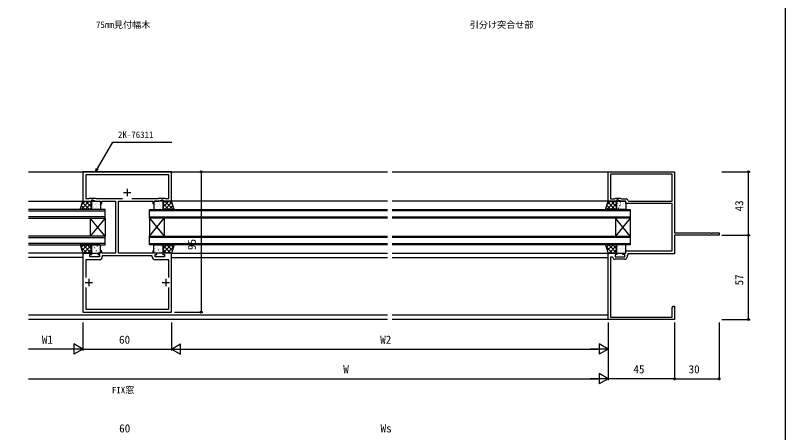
# Model space of a CAD drawing. Units: millimetres, scale not verified. Extents: x -437 to 438, y -681 to 679.
# Drawn here: x -82 to 438, y -404 to -121 of the extents above; entities that cross this region are included whole.
import ezdxf
from ezdxf.enums import TextEntityAlignment as Align

# ---------------------------------------------------------------- set-up
doc = ezdxf.new("R2010")
doc.units = ezdxf.units.MM
doc.header["$LTSCALE"] = 4
for name, color, linetype in [('0-1_USER1', 3, 'Continuous'), ('0-2_YKK_11', 7, 'Continuous'), ('0-3_YKK_12', 2, 'Continuous'), ('0-4_YKK_13', 4, 'Continuous'), ('0-6_YKK_D', 6, 'Continuous'), ('0-7_YKK_ZWAK', 7, 'Continuous')]:
    doc.layers.add(name, color=color, linetype=linetype)
doc.styles.add('ＭＳ ゴシック', font='')
doc.styles.get('ＭＳ ゴシック').set_extended_font_data('MS Gothic')

msp = doc.modelspace()

# ---------------------------------------------------------------- linework, layer by layer
at = {"layer": '0-2_YKK_11'}
for p, q in [((-6.793, -238.7), (-6.793, -243.7)), ((-9.293, -241.2), (-4.293, -241.2)), ((329.63, -286.43), (322.97, -286.43)), ((-32.793, -299.7), (-32.793, -304.7)), ((19.207, -299.7), (19.207, -304.7)), ((-35.293, -302.2), (-30.293, -302.2)), ((16.707, -302.2), (21.707, -302.2))]:
    msp.add_line(p, q, dxfattribs=at)
for points in [[(23.207, -227.3), (-36.793, -227.3), (-36.793, -247.2), (-30.793, -247.2), (-30.793, -246.2), (-30.293, -246.2), (-28.149, -247.2), (-24.793, -247.2), (-24.793, -248.7), (-23.993, -248.7), (-23.993, -247.2), (-14.793, -247.2), (-14.793, -282.2), (-23.993, -282.2), (-23.993, -280.7), (-24.793, -280.7), (-24.793, -282.2), (-26.793, -282.2), (-26.793, -283.2), (-25.593, -283.2), (-25.593, -284.8), (-31.993, -284.8), (-31.993, -283.2), (-30.793, -283.2), (-30.793, -282.2), (-36.793, -282.2), (-36.793, -322.2), (23.207, -322.2), (23.207, -282.2), (17.207, -282.2), (17.207, -283.2), (18.407, -283.2), (18.407, -284.8), (12.007, -284.8), (12.007, -283.2), (13.207, -283.2), (13.207, -282.2), (11.207, -282.2), (11.207, -280.7), (10.407, -280.7)], [(10.407, -280.7), (10.407, -282.2), (-12.793, -282.2), (-12.793, -247.2), (-7.751, -247.2), (-7.568, -247.08), (-7.018, -247.08), (-6.835, -247.2), (-6.751, -247.2), (-6.568, -247.08), (-6.018, -247.08), (-5.835, -247.2), (10.407, -247.2), (10.407, -248.7), (11.207, -248.7), (11.207, -247.2), (14.562, -247.2), (16.707, -246.2), (17.207, -246.2), (17.207, -247.2), (23.207, -247.2), (23.207, -227.3)], [(318.3, -327.2), (318.3, -282.2), (324.3, -282.2), (324.3, -283.2), (323.1, -283.2), (323.1, -284.8), (329.5, -284.8), (329.5, -283.2), (328.3, -283.2), (328.3, -282.2), (330.3, -282.2), (330.3, -280.7), (361.67, -280.7), (361.67, -248.7), (330.3, -248.7), (330.3, -247.2), (326.945, -247.2), (324.8, -246.2), (324.3, -246.2), (324.3, -247.2), (318.3, -247.2), (318.3, -227.2), (363.3, -227.2), (363.3, -240.742), (363.18, -240.925), (363.18, -241.475), (363.3, -241.658), (363.3, -268.57), (387.842, -268.57), (388.025, -268.69), (388.575, -268.69), (388.758, -268.57), (393.3, -268.57), (393.3, -270.2), (363.3, -270.2), (363.3, -282.7), (331.9, -282.7), (331.13, -283.8), (331.13, -284.93)], [(361.67, -228.83), (319.93, -228.83), (319.93, -245.57), (322.93, -245.57), (323.3, -245.2), (326.512, -245.2), (327.306, -245.57), (330.43, -245.57)], [(331.909, -246.82), (332.205, -247.07), (361.67, -247.07), (361.67, -228.83)], [(-3.627, -245.27), (14.135, -245.27), (14.285, -245.2), (18.707, -245.2), (18.857, -245.27), (21.277, -245.27), (21.277, -229.23), (-34.863, -229.23), (-34.863, -245.27), (-32.443, -245.27), (-32.293, -245.2), (-27.871, -245.2), (-27.721, -245.27), (-9.959, -245.27)], [(10.077, -284.73), (10.077, -284.13), (-23.663, -284.13), (-23.663, -284.73)], [(321.487, -285.155), (321.19, -284.9), (319.93, -284.9), (319.93, -290.742), (319.81, -290.925), (319.81, -291.475), (319.93, -291.658), (319.93, -297.242), (319.81, -297.425), (319.81, -297.975), (319.93, -298.158), (319.93, -301.742), (319.81, -301.925), (319.81, -302.475), (319.93, -302.658), (319.93, -325.57), (361.67, -325.57), (361.67, -319.291), (362.3, -318.2), (363.3, -318.2), (363.3, -321.242), (363.18, -321.425), (363.18, -321.975), (363.3, -322.158), (363.3, -322.242), (363.18, -322.425), (363.18, -322.975), (363.3, -323.158), (363.3, -327.2), (318.3, -327.2)], [(-25.663, -286.73), (-34.863, -286.73), (-34.863, -298.85)], [(21.277, -298.85), (21.277, -286.73), (12.077, -286.73)], [(-34.863, -305.55), (-34.863, -320.27), (21.277, -320.27), (21.277, -305.55)]]:
    msp.add_lwpolyline(points, dxfattribs=at)
for centre, radius, start, end in [((330.43, -247.07), 1.5, 9.59408, 89.99999), ((-25.663, -284.73), 2, 270.00001, 359.99999), ((12.077, -284.73), 2, 180.00001, 269.99999), ((322.97, -284.93), 1.5, 188.62693, 270), ((329.63, -284.93), 1.5, 270.00001, 359.99999)]:
    msp.add_arc(centre, radius, start, end, dxfattribs=at)
at = {"layer": '0-3_YKK_12'}
for p, q in [((-73.67, -227.2), (169.253, -227.2)), ((-36.717, -227.4), (-73.67, -227.4)), ((169.253, -227.4), (23.131, -227.4)), ((172.253, -227.2), (318.6, -227.2)), ((318.317, -227.4), (172.253, -227.4)), ((-73.67, -247.2), (-36.593, -247.2)), ((169.253, -247.2), (23.007, -247.2)), ((318.3, -247.2), (172.253, -247.2)), ((-21.793, -252.7), (-73.67, -252.7)), ((-73.67, -253.7), (-21.793, -253.7)), ((8.207, -252.7), (169.253, -252.7)), ((8.207, -258.7), (8.207, -252.7)), ((169.253, -253.7), (8.207, -253.7)), ((172.253, -252.7), (333.3, -252.7)), ((333.3, -253.7), (172.253, -253.7)), ((333.3, -252.7), (333.3, -258.7)), ((-21.793, -257.7), (-73.67, -257.7)), ((-31.793, -258.7), (-31.793, -270.7)), ((-21.793, -258.7), (-31.793, -270.7)), ((-21.793, -270.7), (-31.793, -258.7)), ((-21.793, -258.7), (-21.793, -270.7)), ((8.207, -257.7), (169.253, -257.7)), ((8.207, -258.7), (8.207, -270.7)), ((8.207, -258.7), (18.207, -270.7)), ((8.207, -270.7), (18.207, -258.7)), ((169.253, -258.7), (8.207, -258.7)), ((18.207, -258.7), (18.207, -270.7)), ((172.253, -257.7), (333.3, -257.7)), ((333.3, -258.7), (172.253, -258.7)), ((323.3, -258.7), (323.3, -270.7)), ((333.3, -258.7), (323.3, -270.7)), ((333.3, -270.7), (323.3, -258.7)), ((333.3, -258.7), (333.3, -270.7)), ((-21.793, -270.7), (-73.67, -270.7)), ((8.207, -270.7), (169.253, -270.7)), ((8.207, -276.7), (8.207, -270.7)), ((172.253, -270.7), (333.3, -270.7)), ((333.3, -270.7), (333.3, -276.7)), ((-73.67, -271.7), (-21.793, -271.7)), ((-21.793, -275.7), (-73.67, -275.7)), ((169.253, -271.7), (8.207, -271.7)), ((8.207, -275.7), (169.253, -275.7)), ((333.3, -271.7), (172.253, -271.7)), ((172.253, -275.7), (333.3, -275.7)), ((169.253, -276.7), (8.207, -276.7)), ((333.3, -276.7), (172.253, -276.7)), ((-36.793, -282.2), (-73.67, -282.2)), ((-36.793, -285.2), (-73.67, -285.2)), ((23.207, -282.2), (169.253, -282.2)), ((23.207, -285.2), (169.253, -285.2)), ((172.253, -282.2), (318.3, -282.2)), ((172.253, -285.2), (318.3, -285.2)), ((169.253, -324.2), (-73.67, -324.2)), ((169.253, -327.2), (-73.67, -327.2)), ((318.3, -324.2), (172.253, -324.2)), ((318.6, -327.2), (172.253, -327.2))]:
    msp.add_line(p, q, dxfattribs=at)
for points in [[(-73.67, -258.7), (-21.793, -258.7), (-21.793, -252.7)], [(-73.67, -276.7), (-21.793, -276.7), (-21.793, -270.7)]]:
    msp.add_lwpolyline(points, dxfattribs=at)
at = {"layer": '0-4_YKK_13'}
for p, q in [((-32.534, -247.2), (-38.034, -252.7)), ((-35.362, -247.2), (-37.452, -249.289)), ((-37.057, -248.039), (-32.396, -252.7)), ((-31.008, -248.503), (-35.206, -252.7)), ((-35.068, -247.2), (-31.008, -251.26)), ((-32.24, -247.2), (-31.008, -248.431)), ((-31.008, -252.2), (-31.008, -247.7)), ((-30.753, -247.415), (-30.791, -247.415)), ((-30.753, -249.657), (-30.791, -249.657)), ((-30.508, -247.2), (-25.293, -247.2)), ((-30.151, -249.164), (-30.158, -249.166)), ((-29.684, -248.626), (-29.722, -248.626)), ((-28.65, -249.124), (-28.713, -249.166)), ((-28.473, -247.415), (-28.511, -247.415)), ((-28.473, -249.657), (-28.511, -249.657)), ((-28.059, -248.423), (-28.066, -248.425)), ((-27.404, -248.626), (-27.442, -248.626)), ((-26.633, -247.789), (-26.696, -247.831)), ((-26.193, -247.415), (-26.231, -247.415)), ((-26.193, -249.657), (-26.231, -249.657)), ((-25.718, -247.594), (-25.725, -247.596)), ((-25.269, -249.566), (-25.276, -249.568)), ((-25.124, -248.626), (-25.162, -248.626)), ((-24.793, -247.7), (-24.793, -252.2)), ((11.207, -247.7), (11.207, -252.2)), ((11.373, -249.079), (11.31, -249.12)), ((11.356, -248.626), (11.318, -248.626)), ((16.922, -247.2), (11.707, -247.2)), ((12.567, -247.415), (12.529, -247.415)), ((12.567, -249.657), (12.529, -249.657)), ((12.605, -248.938), (12.598, -248.94)), ((13.636, -248.626), (13.598, -248.626)), ((14.847, -247.415), (14.809, -247.415)), ((14.847, -249.657), (14.809, -249.657)), ((14.975, -249.633), (14.912, -249.674)), ((14.945, -248.109), (14.938, -248.112)), ((15.916, -248.626), (15.878, -248.626)), ((16.992, -248.298), (16.929, -248.339)), ((17.003, -247.381), (16.995, -247.383)), ((17.127, -247.415), (17.089, -247.415)), ((17.127, -249.657), (17.089, -249.657)), ((21.206, -247.2), (17.422, -250.984)), ((18.378, -247.2), (17.422, -248.156)), ((17.422, -252.2), (17.422, -247.7)), ((17.422, -248.779), (21.344, -252.7)), ((23.405, -247.829), (18.535, -252.7)), ((18.672, -247.2), (24.172, -252.7)), ((21.5, -247.2), (23.993, -249.692)), ((322.835, -247.2), (317.335, -252.7)), ((320.006, -247.2), (317.514, -249.692)), ((318.102, -247.829), (322.972, -252.7)), ((324.085, -248.779), (320.163, -252.7)), ((320.301, -247.2), (324.085, -250.984)), ((323.129, -247.2), (324.085, -248.156)), ((324.085, -252.2), (324.085, -247.7)), ((324.38, -247.415), (324.418, -247.415)), ((324.38, -249.658), (324.418, -249.658)), ((324.504, -247.381), (324.512, -247.383)), ((324.515, -248.298), (324.578, -248.339)), ((324.585, -247.2), (329.8, -247.2)), ((325.591, -248.626), (325.629, -248.626)), ((326.532, -249.633), (326.595, -249.674)), ((326.562, -248.109), (326.569, -248.112)), ((326.66, -247.415), (326.698, -247.415)), ((326.66, -249.658), (326.698, -249.658)), ((327.871, -248.626), (327.909, -248.626)), ((328.902, -248.938), (328.909, -248.94)), ((328.94, -247.415), (328.978, -247.415)), ((328.94, -249.658), (328.978, -249.658)), ((330.134, -249.079), (330.197, -249.12)), ((330.151, -248.626), (330.189, -248.626)), ((330.3, -247.7), (330.3, -252.2)), ((-38.413, -252.34), (-38.053, -252.7)), ((-37.735, -250.19), (-35.225, -252.7)), ((-31.008, -251.331), (-32.377, -252.7)), ((-30.753, -251.9), (-30.791, -251.9)), ((-25.293, -252.7), (-30.508, -252.7)), ((-29.684, -250.869), (-29.722, -250.869)), ((-29.667, -251.123), (-29.674, -251.125)), ((-29.313, -252.502), (-29.376, -252.543)), ((-28.473, -251.9), (-28.511, -251.9)), ((-27.404, -250.869), (-27.442, -250.869)), ((-27.296, -251.167), (-27.359, -251.208)), ((-27.327, -250.294), (-27.334, -250.297)), ((-26.877, -252.266), (-26.884, -252.268)), ((-26.193, -251.9), (-26.231, -251.9)), ((-25.124, -250.869), (-25.162, -250.869)), ((11.356, -250.869), (11.318, -250.869)), ((11.707, -252.7), (16.922, -252.7)), ((12.567, -251.9), (12.529, -251.9)), ((13.337, -250.809), (13.33, -250.812)), ((13.636, -250.869), (13.598, -250.869)), ((14.847, -251.9), (14.809, -251.9)), ((15.394, -250.081), (15.387, -250.083)), ((15.879, -252.04), (15.872, -252.043)), ((15.916, -250.869), (15.878, -250.869)), ((16.329, -251.675), (16.266, -251.717)), ((17.127, -251.9), (17.089, -251.9)), ((17.422, -251.607), (18.515, -252.7)), ((24.083, -249.98), (21.363, -252.7)), ((24.761, -252.13), (24.191, -252.7)), ((316.746, -252.13), (317.316, -252.7)), ((317.424, -249.98), (320.144, -252.7)), ((324.085, -251.607), (322.992, -252.7)), ((324.38, -251.9), (324.418, -251.9)), ((329.8, -252.7), (324.585, -252.7)), ((325.178, -251.675), (325.241, -251.717)), ((325.591, -250.869), (325.629, -250.869)), ((325.628, -252.04), (325.635, -252.043)), ((326.113, -250.081), (326.12, -250.083)), ((326.66, -251.9), (326.698, -251.9)), ((327.871, -250.869), (327.909, -250.869)), ((328.17, -250.809), (328.177, -250.812)), ((328.94, -251.9), (328.978, -251.9)), ((330.151, -250.869), (330.189, -250.869)), ((-38.074, -278.135), (-34.009, -282.2)), ((-36.578, -276.7), (-38.06, -278.182)), ((-33.75, -276.7), (-37.382, -280.332)), ((-36.681, -276.7), (-31.181, -282.2)), ((-31.008, -276.787), (-36.421, -282.2)), ((-33.852, -276.7), (-31.008, -279.544)), ((-31.008, -279.615), (-33.593, -282.2)), ((-31.024, -276.7), (-31.008, -276.716)), ((-31.008, -277.2), (-31.008, -281.7)), ((-30.753, -278.81), (-30.791, -278.81)), ((-30.753, -281.052), (-30.791, -281.052)), ((-25.293, -276.7), (-30.508, -276.7)), ((-29.684, -277.779), (-29.722, -277.779)), ((-29.684, -280.021), (-29.722, -280.021)), ((-29.001, -278.74), (-29.064, -278.782)), ((-28.762, -278.502), (-28.769, -278.504)), ((-28.473, -278.81), (-28.511, -278.81)), ((-28.473, -281.052), (-28.511, -281.052)), ((-28.313, -280.473), (-28.32, -280.476)), ((-27.647, -280.783), (-27.71, -280.824)), ((-27.404, -277.779), (-27.442, -277.779)), ((-27.404, -280.021), (-27.442, -280.021)), ((-26.984, -277.405), (-27.047, -277.447)), ((-26.705, -277.773), (-26.712, -277.776)), ((-26.193, -278.81), (-26.231, -278.81)), ((-26.193, -281.052), (-26.231, -281.052)), ((-26.22, -279.732), (-26.227, -279.735)), ((-25.124, -277.779), (-25.162, -277.779)), ((-25.124, -280.021), (-25.162, -280.021)), ((-24.793, -281.7), (-24.793, -277.2)), ((11.207, -281.7), (11.207, -277.2)), ((11.356, -277.779), (11.318, -277.779)), ((11.356, -280.021), (11.318, -280.021)), ((11.707, -276.7), (16.922, -276.7)), ((11.901, -279.017), (11.894, -279.02)), ((12.351, -280.989), (12.344, -280.991)), ((12.567, -278.81), (12.529, -278.81)), ((12.567, -281.052), (12.529, -281.052)), ((13.636, -277.779), (13.598, -277.779)), ((13.636, -280.021), (13.598, -280.021)), ((13.959, -278.289), (13.952, -278.291)), ((14.443, -280.248), (14.436, -280.25)), ((14.624, -279.249), (14.561, -279.29)), ((14.847, -278.81), (14.809, -278.81)), ((14.847, -281.052), (14.809, -281.052)), ((15.916, -277.779), (15.878, -277.779)), ((15.916, -280.021), (15.878, -280.021)), ((16.051, -277.548), (16.044, -277.55)), ((16.641, -277.914), (16.578, -277.955)), ((16.783, -279.419), (16.776, -279.422)), ((17.127, -278.81), (17.089, -278.81)), ((17.127, -281.052), (17.089, -281.052)), ((22.819, -276.7), (17.422, -282.097)), ((19.99, -276.7), (17.422, -279.268)), ((17.422, -277.063), (22.559, -282.2)), ((17.422, -277.2), (17.422, -281.7)), ((17.422, -279.891), (19.731, -282.2)), ((19.888, -276.7), (23.73, -280.542)), ((24.615, -277.732), (20.147, -282.2)), ((22.716, -276.7), (24.408, -278.391)), ((316.892, -277.732), (321.36, -282.2)), ((318.791, -276.7), (317.099, -278.391)), ((321.619, -276.7), (317.777, -280.542)), ((318.688, -276.7), (324.085, -282.097)), ((324.085, -277.063), (318.948, -282.2)), ((321.517, -276.7), (324.085, -279.268)), ((324.085, -279.891), (321.776, -282.2)), ((324.085, -277.2), (324.085, -281.7)), ((324.38, -278.81), (324.418, -278.81)), ((324.38, -281.053), (324.418, -281.053)), ((329.8, -276.7), (324.585, -276.7)), ((324.724, -279.419), (324.731, -279.422)), ((324.866, -277.914), (324.929, -277.955)), ((325.456, -277.548), (325.463, -277.55)), ((325.591, -277.779), (325.629, -277.779)), ((325.591, -280.021), (325.629, -280.021)), ((326.66, -278.81), (326.698, -278.81)), ((326.66, -281.053), (326.698, -281.053)), ((326.883, -279.249), (326.946, -279.29)), ((327.064, -280.248), (327.071, -280.25)), ((327.548, -278.289), (327.555, -278.291)), ((327.871, -277.779), (327.909, -277.779)), ((327.871, -280.021), (327.909, -280.021)), ((328.94, -278.81), (328.978, -278.81)), ((328.94, -281.053), (328.978, -281.053)), ((329.156, -280.989), (329.163, -280.991)), ((329.606, -279.017), (329.613, -279.02)), ((330.151, -277.779), (330.189, -277.779)), ((330.151, -280.021), (330.189, -280.021)), ((330.3, -281.7), (330.3, -277.2)), ((-30.508, -282.2), (-25.293, -282.2)), ((-30.37, -281.202), (-30.377, -281.205)), ((-29.664, -282.118), (-29.727, -282.159)), ((-25.488, -281.604), (-25.496, -281.606)), ((16.922, -282.2), (11.707, -282.2)), ((15.175, -282.119), (15.168, -282.122)), ((15.978, -281.291), (15.915, -281.333)), ((17.233, -281.391), (17.225, -281.393)), ((23.313, -281.862), (22.976, -282.2)), ((318.194, -281.862), (318.531, -282.2)), ((324.274, -281.391), (324.282, -281.393)), ((324.585, -282.2), (329.8, -282.2)), ((325.529, -281.291), (325.592, -281.333)), ((326.332, -282.119), (326.339, -282.122))]:
    msp.add_line(p, q, dxfattribs=at)
for points in [[(-36.793, -247.2), (-31.008, -247.2), (-31.008, -252.7), (-38.527, -252.7)], [(23.207, -247.2), (17.422, -247.2), (17.422, -252.7), (24.941, -252.7)], [(318.3, -247.2), (324.085, -247.2), (324.085, -252.7), (316.566, -252.7)], [(-36.793, -282.2), (-31.008, -282.2), (-31.008, -276.7), (-38.527, -276.7)], [(23.207, -282.2), (17.422, -282.2), (17.422, -276.7), (24.941, -276.7)], [(318.3, -282.2), (324.085, -282.2), (324.085, -276.7), (316.566, -276.7)]]:
    msp.add_lwpolyline(points, close=True, dxfattribs=at)
for centre, start, end in [((-30.508, -247.7), 90, 180), ((-25.293, -247.7), 0, 90), ((11.707, -247.7), 90, 180), ((16.922, -247.7), 0, 90), ((324.585, -247.7), 90, 180), ((329.8, -247.7), 0, 90), ((-30.508, -252.2), 180, 270), ((-25.293, -252.2), 270, 0), ((11.707, -252.2), 180, 270), ((16.922, -252.2), 270, 0), ((324.585, -252.2), 180, 270), ((329.8, -252.2), 270, 0), ((-30.508, -277.2), 90, 180), ((-25.293, -277.2), 0, 90), ((11.707, -277.2), 90, 180), ((16.922, -277.2), 0, 90), ((324.585, -277.2), 90, 180), ((329.8, -277.2), 0, 90), ((-30.508, -281.7), 180, 270), ((-25.293, -281.7), 270, 0), ((11.707, -281.7), 180, 270), ((16.922, -281.7), 270, 0), ((324.585, -281.7), 180, 270), ((329.8, -281.7), 270, 0)]:
    msp.add_arc(centre, 0.5, start, end, dxfattribs=at)
at = {"layer": '0-6_YKK_D'}
for p, q in [((25.207, -227.2), (44.207, -227.2)), ((43.207, -227.2), (43.207, -322.2)), ((395.3, -227.2), (414.3, -227.2)), ((413.3, -270.2), (413.3, -227.2)), ((395.3, -270.2), (414.3, -270.2)), ((395.3, -270.2), (414.3, -270.2)), ((413.3, -327.2), (413.3, -270.2)), ((25.207, -322.2), (44.207, -322.2)), ((395.3, -327.2), (414.3, -327.2)), ((-36.793, -329.2), (-36.793, -348.2)), ((-36.793, -329.2), (-36.793, -348.2)), ((23.207, -329.2), (23.207, -348.2)), ((23.207, -329.2), (23.207, -348.2)), ((318.3, -329.2), (318.3, -368.2)), ((318.3, -329.2), (318.3, -368.2)), ((318.3, -329.2), (318.3, -348.2)), ((363.3, -329.2), (363.3, -368.2)), ((363.3, -329.2), (363.3, -368.2)), ((393.3, -329.2), (393.3, -368.2)), ((-43.793, -347.2), (-73.67, -347.2)), ((-36.793, -347.2), (-48.917, -347.2)), ((-36.793, -347.2), (-42.855, -343.7)), ((-42.855, -343.7), (-42.855, -350.7)), ((-36.793, -347.2), (-42.855, -350.7)), ((-36.793, -347.2), (23.207, -347.2)), ((23.207, -347.2), (29.269, -343.7)), ((23.207, -347.2), (29.269, -350.7)), ((23.207, -347.2), (35.331, -347.2)), ((29.269, -350.7), (29.269, -343.7)), ((30.207, -347.2), (311.3, -347.2)), ((318.3, -347.2), (306.176, -347.2)), ((318.3, -347.2), (312.238, -343.7)), ((312.238, -343.7), (312.238, -350.7)), ((318.3, -347.2), (312.238, -350.7)), ((318.3, -367.2), (312.238, -363.7)), ((312.238, -363.7), (312.238, -370.7)), ((-73.67, -367.2), (311.3, -367.2)), ((318.3, -367.2), (306.176, -367.2)), ((318.3, -367.2), (312.238, -370.7)), ((363.3, -367.2), (318.3, -367.2)), ((363.3, -367.2), (393.3, -367.2))]:
    msp.add_line(p, q, dxfattribs=at)
for points in [[(-28.256, -227.3), (-26.981, -225.092), (-16.651, -207.2), (23.428, -207.2)], [(-26.389, -225.433), (-28.256, -227.3), (-27.572, -224.75)]]:
    msp.add_lwpolyline(points, dxfattribs=at)
for centre in [(43.207, -227.2), (413.3, -227.2), (413.3, -270.2), (413.3, -270.2), (43.207, -322.2), (413.3, -327.2), (363.3, -367.2), (363.3, -367.2), (393.3, -367.2)]:
    msp.add_circle(centre, 0.637, dxfattribs=at)
at = {"layer": '0-7_YKK_ZWAK'}
msp.add_lwpolyline([(-436.7, -681.2), (438.3, -681.2), (438.3, 643.8)], dxfattribs=at)

# ---------------------------------------------------------------- texts
at = {"layer": '0-1_USER1', "style": 'ＭＳ ゴシック'}
for s, p in [('75㎜見付幅木', (-27.933, -131.319)), ('引分け突合せ部', (224.772, -131.336)), ('FIX窓', (-17.166, -378.456))]:
    msp.add_text(s, height=4.399, dxfattribs=at).set_placement(p, align=Align.BOTTOM_LEFT)
at = {"layer": '0-6_YKK_D', "style": 'ＭＳ ゴシック'}
for s, height, p in [('2K-76311', 4.399, (-13.044, -205.7)), ('W1', 5.499, (-64.527, -345.2)), ('60', 5.499, (-12.354, -345.2)), ('W2', 5.499, (164.212, -345.2)), ('W', 5.499, (139.252, -365.2)), ('45', 5.499, (335.431, -365.2)), ('30', 5.499, (372.76, -365.2)), ('60', 5.499, (-12.264, -405.2)), ('Ws', 5.499, (164.451, -405.2))]:
    msp.add_text(s, height=height, dxfattribs=at).set_placement(p, align=Align.BOTTOM_LEFT)
for s, p in [('43', (411.3, -254.069)), ('95', (41.207, -280.176)), ('57', (411.3, -304.091))]:
    msp.add_text(s, height=5.499, rotation=90, dxfattribs=at).set_placement(p, align=Align.BOTTOM_LEFT)

doc.saveas('drawing.dxf')
